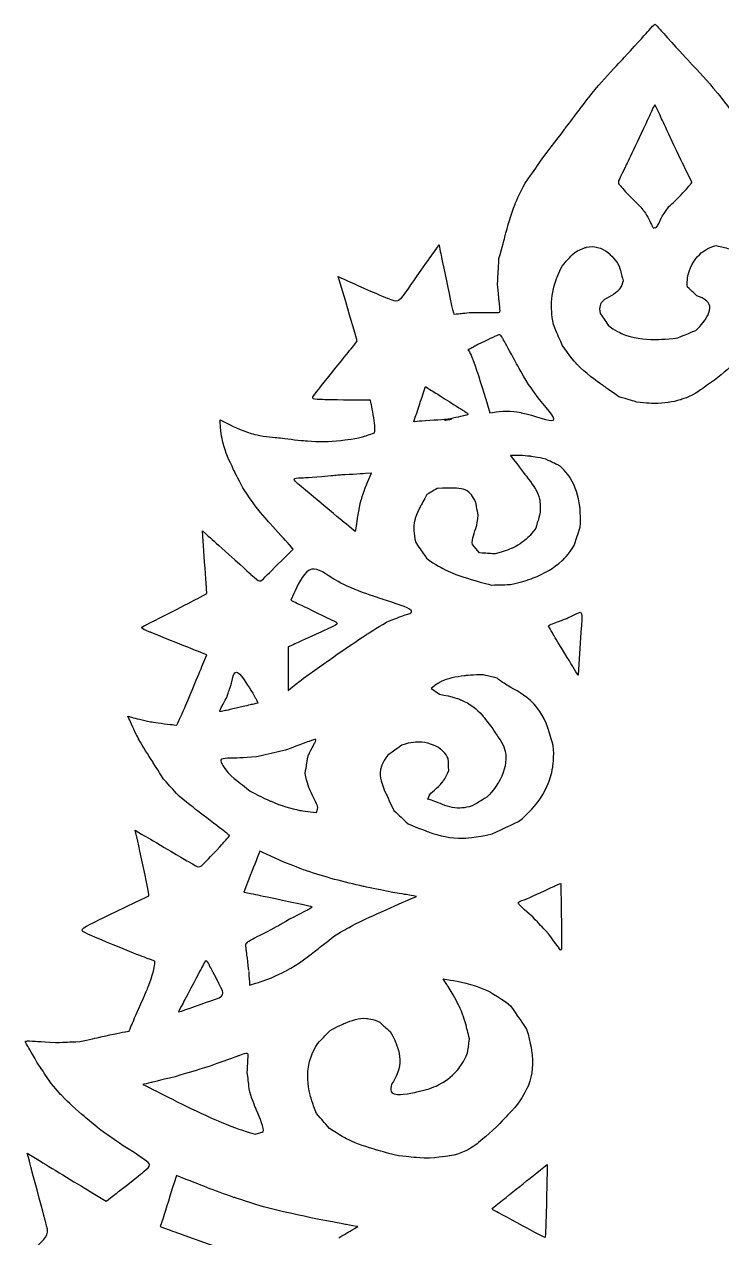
# Model space of a CAD drawing. Extents: x 0 to 339, y 0 to 248.
# Drawn here: x 32.3 to 104.5, y 122.8 to 248.5 of the extents above; entities that cross this region are included whole.
import ezdxf

# ---------------------------------------------------------------- set-up
doc = ezdxf.new("R2010")
doc.units = 0
doc.layers.add('layer_1', color=7, linetype='CONTINUOUS')

msp = doc.modelspace()

# ---------------------------------------------------------------- linework, layer by layer
at = {"layer": 'layer_1', "color": 1}
for p, q in [((97.579421, 227.401735), (97.57948, 227.401703)), ((65.122378, 221.203475), (64.794359, 222.313086)), ((66.761058, 215.655684), (66.433427, 216.765295)), ((97.578706, 215.809128), (97.579348, 215.809196)), ((73.624017, 210.316547), (73.826102, 210.922659)), ((80.164885, 209.280888), (80.493099, 208.195049)), ((52.538792, 207.485541), (53.093631, 207.207962)), ((75.795827, 207.437487), (75.947468, 207.462543)), ((76.529166, 207.559625), (76.529166, 207.559625)), ((87.084407, 207.462543), (87.084407, 207.462543)), ((72.613869, 207.285974), (72.613869, 207.285974)), ((82.942871, 203.801058), (82.614402, 203.801058)), ((67.613639, 201.944579), (68.21975, 201.982781)), ((66.628805, 196.477441), (66.552987, 195.921895)), ((50.798846, 194.901955), (50.723028, 195.986506)), ((79.432252, 193.699391), (78.700075, 194.583151)), ((61.780152, 191.906494), (61.780152, 191.906494)), ((51.176985, 189.480426), (51.101486, 190.564654)), ((60.189271, 189.482038), (59.886244, 188.800294)), ((89.925327, 185.479323), (89.622306, 181.034766)), ((59.583154, 183.9517), (59.583154, 183.168501)), ((50.672585, 181.915175), (51.176985, 183.125664)), ((54.871966, 180.782247), (54.871966, 180.782247)), ((43.006456, 176.770901), (43.384915, 176.670019)), ((74.066252, 168.193184), (74.192705, 168.521394)), ((62.522058, 166.804319), (62.648511, 167.157848)), ((44.01525, 163.834237), (43.763052, 164.969227)), ((56.663193, 162.813973), (56.385545, 162.106788)), ((55.274391, 159.278618), (54.996361, 158.571496)), ((72.295255, 157.86431), (72.875925, 158.116897)), ((84.308033, 157.871202), (84.308033, 157.871202)), ((75.657775, 149.575188), (76.415468, 149.448799)), ((48.23357, 146.165962), (48.562044, 146.241462)), ((44.55598, 138.629185), (44.55598, 138.629185)), ((70.304079, 138.665708), (70.228516, 138.211046)), ((56.172513, 133.477633), (57.005769, 133.730152)), ((32.566655, 131.531356), (33.928463, 130.699001)), ((48.024598, 129.214798), (47.747019, 128.33072)), ((49.034874, 128.810766), (48.024598, 129.214798)), ((48.024598, 129.214798), (48.024598, 129.214798)), ((39.37531, 127.370433), (40.737118, 126.538401)), ((80.785751, 125.666045), (80.739759, 125.803901)), ((46.635797, 124.795364), (46.35783, 123.911605)), ((66.813045, 123.911605), (66.813045, 123.911605))]:
    msp.add_line(p, q, dxfattribs=at)
for points in [[(95.055042, 245.714998), (96.259736, 247.030808), (96.94631, 247.807634), (96.94631, 247.807634)], [(96.94631, 247.807634), (97.331595, 248.243683), (97.421138, 248.342886), (97.579348, 248.452655)], [(97.579348, 248.452655), (97.579348, 248.452655), (97.737562, 248.342886), (97.827105, 248.243683)], [(97.827105, 248.243683), (98.212391, 247.807634), (98.212391, 247.807634), (98.898964, 247.030808)], [(98.898964, 247.030808), (100.103654, 245.714998), (101.137442, 244.605323), (101.137442, 244.605323)], [(92.987142, 243.495712), (94.021254, 244.605323), (94.021254, 244.605323), (95.055042, 245.714998)], [(101.137442, 244.605323), (102.171554, 243.495712), (103.029033, 242.587862), (103.936883, 241.478251)], [(91.221818, 241.478251), (91.221818, 241.478251), (92.129668, 242.587862), (92.987142, 243.495712)], [(88.27177, 237.619967), (89.355998, 239.057596), (90.313968, 240.36864), (91.221818, 241.478251)], [(103.936883, 241.478251), (103.936883, 241.478251), (104.844732, 240.36864), (105.802703, 239.057596)], [(97.579284, 240.10968), (97.579284, 240.10968), (97.453023, 239.938842), (97.30293, 239.597937)], [(98.086325, 239.092899), (97.855771, 239.598), (97.70561, 239.938842), (97.579284, 240.10968)], [(97.30293, 239.597937), (97.072376, 239.092899), (97.072376, 239.092899), (96.416079, 237.653531)], [(100.055855, 234.875477), (98.742621, 237.653531), (98.086325, 239.092899), (98.086325, 239.092899)], [(85.976667, 234.619093), (87.187156, 236.182661), (88.27177, 237.619967), (88.27177, 237.619967)], [(96.416079, 237.653531), (95.102777, 234.875477), (94.421102, 233.48668), (94.421102, 233.48668)], [(84.160962, 231.996353), (85.068812, 233.307721), (85.068812, 233.307721), (85.976667, 234.619093)], [(101.41966, 232.097751), (100.737598, 233.486611), (100.737598, 233.486611), (100.055855, 234.875477)], [(94.421102, 233.48668), (93.7391, 232.097687), (93.688533, 232.097687), (93.941052, 231.794724)], [(83.101727, 229.827898), (83.101727, 229.827898), (83.555688, 230.937505), (84.160962, 231.996353)], [(93.941052, 231.794724), (93.941052, 231.794724), (94.193639, 231.49157), (94.749248, 230.885454)], [(99.929402, 230.405472), (100.409448, 230.885522), (100.965061, 231.491634), (101.21758, 231.794724)], [(101.21758, 231.794724), (101.21758, 231.794724), (101.470168, 232.097751), (101.41966, 232.097751)], [(94.749248, 230.885454), (95.22923, 230.40554), (95.22923, 230.40554), (95.708894, 229.925877)], [(99.045643, 229.57222), (99.449743, 229.925813), (99.929402, 230.405472), (99.929402, 230.405472)], [(82.042947, 226.423571), (82.345518, 227.558561), (82.647834, 228.718287), (83.101727, 229.827898)], [(95.708894, 229.925877), (96.113053, 229.572284), (96.466519, 229.067114), (96.466519, 229.067114)], [(96.466519, 229.067114), (96.820244, 228.562008), (97.123202, 227.905776), (97.300226, 227.577175)], [(98.338521, 228.562072), (98.692114, 229.067178), (98.692114, 229.067178), (99.045643, 229.57222)], [(97.300226, 227.577175), (97.300226, 227.577175), (97.390215, 227.409947), (97.447938, 227.327747)], [(97.57948, 227.401703), (97.710763, 227.327811), (97.768481, 227.409947), (97.858539, 227.577243)], [(97.858539, 227.577243), (97.858539, 227.577243), (98.035499, 227.905776), (98.338521, 228.562072)], [(81.437668, 224.179225), (81.740307, 225.2889), (82.042947, 226.423571), (82.042947, 226.423571)], [(97.447938, 227.327747), (97.579412, 227.401767), (97.579444, 227.40178), (97.579421, 227.401735)], [(73.872416, 223.674893), (74.553513, 224.633182), (74.553513, 224.633182), (75.234223, 225.591475)], [(75.234223, 225.591475), (75.234223, 225.541036), (75.486423, 224.305163), (75.486423, 224.305163)], [(89.041955, 224.62262), (89.749082, 225.178229), (90.506707, 225.354803), (90.506707, 225.354803)], [(90.506707, 225.354803), (91.2644, 225.531759), (92.072205, 225.329806), (92.728824, 224.799189)], [(102.429872, 224.799189), (102.429872, 224.799189), (103.086492, 225.329742), (103.894301, 225.531759)], [(103.894301, 225.531759), (104.651926, 225.354803), (104.651926, 225.354803), (105.409619, 225.178229)], [(75.486423, 224.305163), (75.738623, 223.069618), (76.242956, 220.648959), (76.495156, 219.488913)], [(81.28635, 221.506051), (81.362168, 222.842478), (81.362168, 222.842478), (81.437668, 224.179225)], [(87.98124, 223.410392), (88.511729, 224.016504), (88.511729, 224.016504), (89.041955, 224.62262)], [(92.728824, 224.799189), (92.728824, 224.799189), (93.385443, 224.268964), (93.890549, 223.410392)], [(101.066067, 222.652699), (101.268152, 223.410328), (101.773189, 224.269027), (102.429872, 224.799189)], [(71.779456, 220.699402), (71.779456, 220.699402), (72.51061, 221.708194), (73.872416, 223.674893)], [(87.350068, 221.970573), (87.350068, 221.970573), (87.627647, 222.753773), (87.98124, 223.410392)], [(93.890549, 223.410392), (94.092629, 222.652699), (94.092629, 222.652699), (94.294713, 221.895074)], [(100.965061, 221.238778), (100.864051, 221.895074), (101.066067, 222.652699), (101.066067, 222.652699)], [(64.794359, 222.313086), (65.803156, 221.859129), (65.803156, 221.859129), (66.811884, 221.405236)], [(66.811884, 221.405236), (68.829022, 220.497705), (69.888193, 220.068808), (69.888193, 220.068808)], [(81.51349, 219.211329), (81.51349, 219.211329), (81.437668, 219.94287), (81.28635, 221.506051)], [(86.869958, 219.319428), (86.869958, 220.279069), (87.072038, 221.18782), (87.350068, 221.970573)], [(94.294713, 221.895074), (94.193639, 221.238842), (93.713976, 220.784175), (93.713976, 220.784175)], [(101.924766, 220.329571), (101.44472, 220.784175), (101.44472, 220.784175), (100.965061, 221.238778)], [(66.433427, 216.765295), (66.105404, 217.874902), (65.450077, 220.093864), (65.122378, 221.203475)], [(69.888193, 220.068808), (70.947361, 219.640231), (71.04792, 219.69067), (71.779456, 220.699402)], [(93.713976, 220.784175), (93.233866, 220.329571), (92.375554, 220.076989), (92.047468, 219.622386)], [(103.111229, 219.622449), (103.111229, 219.622449), (102.783083, 220.077053), (101.924766, 220.329571)], [(76.495156, 219.488913), (76.495156, 219.488913), (76.747352, 218.328863), (76.747352, 218.429741)], [(80.78195, 218.606119), (81.588985, 218.581059), (81.588985, 218.48018), (81.51349, 219.211329)], [(87.072038, 217.349506), (86.869958, 218.359655), (86.869958, 219.319428), (86.869958, 219.319428)], [(92.047468, 219.622386), (92.047468, 219.622386), (91.718935, 219.167851), (91.920696, 218.511231)], [(102.833909, 217.905115), (103.238005, 218.511231), (103.439697, 219.167851), (103.111229, 219.622449)], [(76.747352, 218.429741), (77.554323, 218.505241), (77.554323, 218.505241), (78.361358, 218.581059)], [(78.361358, 218.581059), (79.974978, 218.631498), (80.78195, 218.606119), (80.78195, 218.606119)], [(91.920696, 218.511231), (92.324792, 217.905115), (92.324792, 217.905115), (92.728824, 217.298935)], [(101.82376, 216.74339), (102.429872, 217.299003), (102.833909, 217.905115), (102.833909, 217.905115)], [(81.80627, 215.92283), (81.553751, 216.377428), (81.553751, 216.377428), (80.972954, 216.099462)], [(87.98124, 215.228008), (87.526641, 216.288791), (87.526641, 216.288791), (87.072038, 217.349506)], [(92.728824, 217.298935), (93.33494, 216.74339), (94.269589, 216.364418), (94.269589, 216.364418)], [(94.269589, 216.364418), (95.203788, 215.985701), (96.466259, 215.784072), (97.577418, 215.809128)], [(99.954849, 215.985701), (100.889111, 216.364354), (100.889111, 216.364354), (101.82376, 216.74339)], [(65.147115, 213.638224), (65.954086, 214.646956), (65.954086, 214.646956), (66.761058, 215.655684)], [(79.230364, 215.26621), (78.72513, 214.988308), (78.72513, 214.988308), (78.220024, 214.710602)], [(80.972954, 216.099462), (80.972954, 216.099462), (80.392025, 215.821819), (79.230364, 215.26621)], [(82.563963, 214.559088), (82.058857, 215.468163), (81.80627, 215.92283), (81.80627, 215.92283)], [(89.547061, 213.20797), (89.547061, 213.20797), (88.688362, 214.117113), (87.98124, 215.228008)], [(97.577418, 215.809128), (97.577418, 215.809128), (97.57806, 215.809128), (97.578706, 215.809128)], [(97.579348, 215.809196), (97.579931, 215.809128), (97.580573, 215.809128), (97.581219, 215.809128)], [(97.581219, 215.809128), (97.581219, 215.809128), (98.692437, 215.784008), (99.954849, 215.985701)], [(78.220024, 214.710602), (78.371601, 214.710602), (78.775638, 213.624439), (78.775638, 213.624439)], [(83.725624, 212.437654), (83.144955, 213.498373), (83.144955, 213.498373), (82.563963, 214.559088)], [(62.726459, 210.61229), (62.726459, 210.61229), (63.533431, 211.621022), (65.147115, 213.638224)], [(78.775638, 213.624439), (79.179797, 212.538664), (79.836416, 210.36705), (80.164885, 209.280888)], [(85.291059, 210.038581), (85.291059, 210.038581), (84.381984, 211.225812), (83.725624, 212.437654)], [(92.274225, 210.98553), (91.41559, 211.591583), (90.405696, 212.298769), (89.547061, 213.20797)], [(105.611635, 213.20797), (105.611635, 213.20797), (104.753, 212.298832), (103.743111, 211.591646)], [(103.743111, 211.591646), (102.884475, 210.98553), (102.884475, 210.98553), (102.025776, 210.379418)], [(62.953599, 209.578178), (61.919424, 209.603561), (61.919424, 209.603561), (62.726459, 210.61229)], [(72.613869, 207.285974), (73.017842, 208.498202), (73.421937, 209.710431), (73.624017, 210.316547)], [(73.826102, 210.922659), (74.583599, 210.442677), (74.583599, 210.442677), (75.341288, 209.963018)], [(75.341288, 209.963018), (76.856283, 209.003308), (77.613912, 208.523263), (77.613912, 208.523263)], [(87.084407, 207.462543), (87.362049, 207.690006), (86.200324, 208.851732), (85.291059, 210.038581)], [(93.840046, 209.874699), (93.132924, 210.379355), (92.274225, 210.98553), (92.274225, 210.98553)], [(102.025776, 210.379418), (101.318654, 209.874699), (100.207432, 209.546162), (100.207432, 209.546162)], [(66.054965, 209.502683), (63.987388, 209.553122), (62.953599, 209.578178), (62.953599, 209.578178)], [(68.122864, 209.502683), (67.089076, 209.502683), (67.089076, 209.502683), (66.054965, 209.502683)], [(68.223747, 209.048722), (68.223747, 209.048722), (68.122864, 209.553122), (68.122864, 209.502683)], [(68.576826, 206.880267), (68.526382, 207.485541), (68.324626, 208.54439), (68.223747, 209.048722)], [(95.702452, 209.324243), (94.951328, 209.546162), (94.951328, 209.546162), (93.840046, 209.874699)], [(97.579284, 209.162037), (97.579284, 209.162037), (96.63839, 209.18336), (95.702452, 209.324243)], [(100.207432, 209.546162), (99.456312, 209.324243), (98.520311, 209.18336), (97.579284, 209.162037)], [(52.589231, 206.678506), (52.564175, 207.082023), (52.564175, 207.082023), (52.538792, 207.485541)], [(76.22537, 207.538429), (76.22537, 207.538429), (75.021386, 207.454299), (73.817853, 207.370041)], [(76.65459, 207.639503), (76.22537, 207.538429), (76.22537, 207.538429), (75.795827, 207.437487)], [(75.947468, 207.462543), (76.069478, 207.483096), (76.289721, 207.519747), (76.529166, 207.559625)], [(76.529166, 207.559625), (76.427901, 207.552601), (76.326635, 207.545517), (76.22537, 207.538429)], [(77.942445, 207.942593), (77.942445, 207.942593), (77.512902, 207.841583), (76.65459, 207.639503)], [(77.613912, 208.523263), (78.371601, 208.043663), (78.371601, 208.043663), (77.942445, 207.942593)], [(80.493099, 208.195049), (80.972954, 208.270739), (80.972954, 208.270739), (81.45274, 208.346689)], [(81.45274, 208.346689), (82.412322, 208.498202), (83.751131, 208.220236), (83.751131, 208.220236)], [(83.751131, 208.220236), (85.089429, 207.942593), (86.806441, 207.235403), (87.084407, 207.462543)], [(52.86681, 205.014123), (52.86681, 205.014123), (52.63967, 205.871534), (52.589231, 206.678506)], [(53.093631, 207.207962), (53.648403, 206.930706), (54.75769, 206.375935), (55.766418, 206.073295)], [(68.526382, 206.123734), (68.627265, 206.275052), (68.576826, 206.880267), (68.576826, 206.880267)], [(73.817853, 207.370041), (73.215797, 207.32791), (73.215797, 207.32791), (72.613869, 207.285974)], [(53.950719, 202.315889), (53.496762, 203.249118), (53.093631, 204.156649), (52.86681, 205.014123)], [(55.766418, 206.073295), (55.766418, 206.073295), (56.775215, 205.770656), (57.683065, 205.720217)], [(57.683065, 205.720217), (58.616298, 205.619338), (58.616298, 205.619338), (59.549208, 205.518456)], [(59.549208, 205.518456), (60.507174, 205.367138), (61.591788, 205.291316), (61.591788, 205.291316)], [(61.591788, 205.291316), (62.67602, 205.215821), (63.886186, 205.215821), (65.046236, 205.341759)], [(65.046236, 205.341759), (65.046236, 205.341759), (66.206287, 205.468017), (67.315893, 205.720217)], [(67.315893, 205.720217), (67.921172, 205.921973), (67.921172, 205.921973), (68.526382, 206.123734)], [(82.614402, 203.801058), (82.942871, 203.371578), (82.942871, 203.371578), (83.271085, 202.942422)], [(84.685006, 203.700116), (83.927381, 203.801058), (83.271085, 203.801058), (82.942871, 203.801058)], [(86.301398, 203.396962), (85.442635, 203.599042), (84.685006, 203.700116), (84.685006, 203.700116)], [(83.271085, 202.942422), (83.927381, 202.083787), (84.48299, 201.351154), (84.48299, 201.351154)], [(87.766082, 202.689904), (87.033835, 203.043433), (87.033835, 203.043433), (86.301398, 203.396962)], [(88.852244, 201.401725), (88.852244, 201.401725), (88.372198, 202.184734), (87.766082, 202.689904)], [(54.909008, 200.424622), (54.404612, 201.382979), (53.950719, 202.315889), (53.950719, 202.315889)], [(60.946959, 200.568405), (59.886244, 201.477675), (60.037821, 201.427168), (60.997467, 201.477675)], [(60.997467, 201.477675), (60.997467, 201.477675), (61.957235, 201.528114), (63.724626, 201.679628)], [(63.724626, 201.679628), (64.583389, 201.755254), (64.583389, 201.755254), (65.442088, 201.831205)], [(64.583389, 201.755254), (65.795617, 201.831205), (67.007522, 201.906768), (67.613639, 201.944579)], [(68.21975, 201.982781), (68.21975, 201.982781), (68.21975, 201.982781), (67.815718, 201.073511)], [(84.48299, 201.351154), (85.038603, 200.618976), (85.493138, 200.01286), (85.644715, 199.255171)], [(89.81163, 198.497865), (89.685177, 199.55858), (89.331971, 200.618976), (88.852244, 201.401725)], [(56.169936, 198.558483), (55.539665, 199.491393), (55.539665, 199.491393), (54.909008, 200.424622)], [(64.280363, 197.790743), (62.007292, 199.659331), (60.946959, 200.568405), (60.946959, 200.568405)], [(67.815718, 201.073511), (67.411559, 200.164373), (67.133911, 199.154097), (67.133911, 199.154097)], [(75.03833, 200.366325), (74.5081, 200.063299), (74.5081, 200.063299), (73.977546, 199.760277)], [(76.503077, 200.416892), (76.503077, 200.416892), (75.795827, 200.416892), (75.03833, 200.366325)], [(78.321098, 199.987417), (77.866495, 200.366325), (77.210199, 200.416892), (76.503077, 200.416892)], [(79.028284, 198.901961), (78.775638, 199.608764), (78.321098, 199.987417), (78.321098, 199.987417)], [(67.133911, 199.154097), (66.855945, 198.143949), (66.704432, 197.03305), (66.628805, 196.477441)], [(73.346311, 198.598939), (73.017842, 197.992759), (72.664244, 197.336203), (72.613869, 196.528012)], [(73.977546, 199.760277), (73.674525, 199.205051), (73.346311, 198.598939), (73.346311, 198.598939)], [(79.280739, 197.63923), (79.154673, 198.270338), (79.154673, 198.270338), (79.028284, 198.901961)], [(85.644715, 199.255171), (85.644715, 199.255171), (85.796292, 198.497478), (85.644715, 197.588663)], [(57.708448, 196.768098), (57.708448, 196.768098), (56.926469, 197.650952), (56.169936, 198.558483)], [(66.552987, 195.921895), (65.416577, 196.856094), (65.416577, 196.856094), (64.280363, 197.790743)], [(79.104107, 196.451993), (79.104107, 196.451993), (79.280739, 197.083621), (79.280739, 197.63923)], [(85.644715, 197.588663), (85.442635, 196.932044), (85.442635, 196.932044), (85.240683, 196.275361)], [(89.837077, 196.376435), (89.937828, 197.43715), (89.81163, 198.497865), (89.81163, 198.497865)], [(59.700202, 194.57426), (59.296685, 195.028217), (58.490036, 195.885627), (57.708448, 196.768098)], [(72.613869, 196.528012), (72.613869, 196.528012), (72.563302, 195.719816), (72.815757, 194.760106)], [(78.700075, 194.583151), (78.573685, 195.113699), (78.927215, 195.820821), (79.104107, 196.451993)], [(85.240683, 196.275361), (84.988096, 195.871393), (84.584064, 195.44185), (84.584064, 195.44185)], [(89.230897, 194.45708), (89.534051, 195.416789), (89.534051, 195.416789), (89.837077, 196.376435)], [(50.723028, 195.986506), (51.73182, 195.078656), (51.73182, 195.078656), (52.740553, 194.170742)], [(51.101486, 190.564654), (51.025663, 191.649204), (50.874346, 193.817728), (50.798846, 194.901955)], [(84.584064, 195.44185), (84.1799, 195.012625), (83.62455, 194.55809), (82.841865, 194.204497)], [(52.740553, 194.170742), (54.75769, 192.355361), (55.741363, 191.472503), (55.741363, 191.472503)], [(58.943674, 192.909814), (59.523825, 193.489709), (59.523825, 193.489709), (60.10372, 194.069859)], [(60.10372, 194.069859), (60.10372, 194.120303), (59.700202, 194.57426), (59.700202, 194.57426)], [(72.815757, 194.760106), (73.371371, 193.951974), (73.371371, 193.951974), (73.92698, 193.143782)], [(81.048645, 193.598445), (80.240512, 193.648952), (80.240512, 193.648952), (79.432252, 193.699391)], [(82.841865, 194.204497), (82.841865, 194.204497), (82.058857, 193.850904), (81.048645, 193.598445)], [(87.943169, 192.866071), (87.943169, 192.866071), (88.725855, 193.598768), (89.230897, 194.45708)], [(57.229108, 191.220371), (57.229108, 191.220371), (57.783948, 191.800526), (58.943674, 192.909814)], [(73.92698, 193.143782), (74.785679, 192.48755), (75.795827, 191.982312), (75.795827, 191.982312)], [(84.96304, 191.098234), (86.099318, 191.527777), (87.15997, 192.133957), (87.943169, 192.866071)], [(55.741363, 191.472503), (56.724776, 190.590037), (56.674337, 190.640476), (57.229108, 191.220371)], [(61.780152, 191.906494), (61.098149, 191.527777), (60.492425, 190.164036), (60.189271, 189.482038)], [(64.02778, 191.174248), (63.21952, 191.679354), (62.462023, 192.285466), (61.780152, 191.906494)], [(65.69422, 190.265041), (64.835908, 190.669142), (64.02778, 191.174248), (64.02778, 191.174248)], [(75.795827, 191.982312), (76.806167, 191.477274), (77.967569, 191.12374), (78.927215, 190.845779)], [(82.614402, 190.416555), (83.826371, 190.669142), (84.96304, 191.098234), (84.96304, 191.098234)], [(67.411559, 189.557856), (66.552987, 189.911512), (66.552987, 189.911512), (65.69422, 190.265041)], [(78.927215, 190.845779), (78.927215, 190.845779), (79.886792, 190.568195), (80.64448, 190.366115)], [(80.64448, 190.366115), (81.629637, 190.391112), (81.629637, 190.391112), (82.614402, 190.416555)], [(48.856885, 188.269937), (50.016935, 188.875147), (50.016935, 188.875147), (51.176985, 189.480426)], [(59.886244, 188.800294), (60.719819, 188.396194), (60.719819, 188.396194), (61.553076, 187.992098)], [(69.431979, 188.875857), (69.431979, 188.875857), (68.270258, 189.254898), (67.411559, 189.557856)], [(72.336162, 187.739516), (72.058196, 188.042669), (70.593704, 188.497204), (69.431979, 188.875857)], [(45.352, 186.479229), (45.352, 186.479229), (46.537108, 187.059448), (48.856885, 188.269937)], [(61.553076, 187.992098), (63.21952, 187.184353), (64.053223, 186.780193), (64.053223, 186.780193)], [(69.785508, 186.52767), (70.745281, 186.906259), (70.745281, 186.906259), (71.704863, 187.285299)], [(71.704863, 187.285299), (72.613869, 187.436489), (72.336162, 187.739516), (72.336162, 187.739516)], [(88.353324, 186.87463), (88.353324, 186.87463), (88.940562, 187.121094), (89.508604, 187.411493)], [(89.508604, 187.411493), (90.076904, 187.701764), (90.076904, 187.701764), (89.925327, 185.479323)], [(45.276179, 185.49588), (44.116065, 185.949837), (44.166505, 185.899398), (45.352, 186.479229)], [(64.053223, 186.780193), (64.886479, 186.376161), (64.886479, 186.376161), (64.00272, 185.971997)], [(67.714644, 185.239428), (67.714644, 185.239428), (68.775364, 185.921558), (69.785508, 186.52767)], [(86.553853, 186.12351), (86.553853, 186.174077), (86.857007, 186.300147), (86.857007, 186.300147)], [(87.576885, 184.393484), (87.065469, 185.25837), (87.065469, 185.25837), (86.553853, 186.12351)], [(86.857007, 186.300147), (87.15997, 186.426664), (87.766082, 186.628616), (88.353324, 186.87463)], [(48.806446, 184.083953), (46.43623, 185.041923), (45.276179, 185.49588), (45.276179, 185.49588)], [(64.00272, 185.971997), (64.00272, 185.971997), (63.118574, 185.567965), (61.351124, 184.759769)], [(64.179289, 182.840419), (65.543162, 183.800123), (66.653929, 184.557753), (67.714644, 185.239428)], [(51.176985, 183.125664), (49.991875, 183.604681), (49.991875, 183.604681), (48.806446, 184.083953)], [(61.351124, 184.759769), (60.467364, 184.355669), (60.467364, 184.355669), (59.583154, 183.9517)], [(89.111013, 181.874527), (89.111013, 181.874527), (88.599338, 182.714221), (87.576885, 184.393484)], [(59.583154, 183.168501), (59.583154, 182.385752), (59.583154, 180.820317), (59.583154, 180.087876)], [(61.199547, 180.719307), (62.815552, 181.880709), (64.179289, 182.840419), (64.179289, 182.840419)], [(48.630068, 177.073541), (49.15946, 178.28403), (50.168252, 180.704685), (50.672585, 181.915175)], [(53.735369, 180.188758), (53.836311, 180.895944), (54.013399, 181.186279), (54.013399, 181.186279)], [(54.013399, 181.186279), (54.190032, 181.476677), (54.442491, 181.350611), (54.871966, 180.782247)], [(79.824048, 181.072513), (78.813836, 181.072513), (77.879574, 180.971635), (77.879574, 180.971635)], [(81.238292, 180.718984), (80.53117, 180.895621), (80.53117, 180.895621), (79.824048, 181.072513)], [(89.622306, 181.034766), (89.622306, 181.034766), (89.622306, 181.034766), (89.111013, 181.874527)], [(53.230263, 178.724007), (53.482846, 179.456253), (53.482846, 179.456253), (53.735369, 180.188758)], [(54.871966, 180.782247), (55.30119, 180.213946), (55.907302, 179.204121), (56.197637, 178.686196)], [(59.583154, 179.456576), (60.39135, 180.087876), (60.39135, 180.087876), (61.199547, 180.719307)], [(59.583154, 180.087876), (59.583154, 180.087876), (59.583154, 179.355502), (59.583154, 179.456576)], [(75.455372, 180.365455), (75.455372, 180.365455), (74.823813, 180.062369), (74.419781, 179.658333)], [(77.879574, 180.971635), (76.944925, 180.870561), (76.086612, 180.668481), (75.455372, 180.365455)], [(82.375021, 179.935976), (82.375021, 179.935976), (81.642392, 180.365455), (81.238292, 180.718984)], [(84.975664, 178.143274), (84.1676, 179.001973), (83.107203, 179.506756), (82.375021, 179.935976)], [(52.624083, 177.587665), (52.624083, 177.587665), (52.826163, 177.966637), (53.230263, 178.724007)], [(56.197637, 178.686196), (56.197637, 178.686196), (56.487908, 178.168398), (56.462916, 178.143274)], [(74.419781, 179.658333), (74.849324, 179.355179), (74.849324, 179.355179), (75.27848, 179.052157)], [(75.27848, 179.052157), (76.540829, 178.850396), (77.500533, 178.471424), (77.500533, 178.471424)], [(53.091373, 177.360525), (52.422194, 177.209139), (52.422194, 177.209139), (52.624083, 177.587665)], [(55.099106, 177.814805), (53.760489, 177.512102), (53.091373, 177.360525), (53.091373, 177.360525)], [(56.462916, 178.143274), (55.781236, 177.979069), (55.781236, 177.979069), (55.099106, 177.814805)], [(77.500533, 178.471424), (78.460243, 178.092899), (79.116862, 177.537094), (79.697918, 176.880475)], [(86.339469, 176.07241), (85.783796, 177.284639), (84.975664, 178.143274), (84.975664, 178.143274)], [(43.359534, 175.96393), (43.183156, 176.367384), (43.183156, 176.367384), (43.006456, 176.770901)], [(43.384915, 176.670019), (43.763052, 176.56914), (44.519583, 176.367384), (45.352, 176.216062)], [(45.352, 176.216062), (45.352, 176.216062), (46.184029, 176.064808), (47.091561, 175.96393)], [(48.04985, 175.863052), (48.100289, 175.863052), (48.630068, 177.073541), (48.630068, 177.073541)], [(79.697918, 176.880475), (79.697918, 176.880475), (80.278583, 176.223987), (80.783757, 175.466358)], [(87.046591, 173.74896), (86.693125, 174.910749), (86.693125, 174.910749), (86.339469, 176.07241)], [(44.141511, 174.374983), (44.141511, 174.374983), (43.712612, 175.156895), (43.359534, 175.96393)], [(47.091561, 175.96393), (47.570896, 175.913491), (47.570896, 175.913491), (48.04985, 175.863052)], [(80.783757, 175.466358), (81.238292, 174.784169), (81.238292, 174.784169), (81.692832, 174.102489)], [(45.604199, 172.004763), (45.07442, 172.837118), (44.570023, 173.593327), (44.141511, 174.374983)], [(61.764497, 174.178116), (61.764497, 174.178116), (60.956237, 173.875094), (59.340295, 173.269301)], [(61.663423, 172.663121), (62.117962, 173.57194), (62.345489, 174.026475), (62.345489, 174.026475)], [(62.345489, 174.026475), (62.572629, 174.481206), (62.572629, 174.481206), (61.764497, 174.178116)], [(71.389468, 173.799404), (70.657285, 173.268978), (70.657285, 173.268978), (69.924784, 172.738748)], [(73.106543, 174.102489), (73.106543, 174.102489), (72.247907, 174.102489), (71.389468, 173.799404)], [(75.37949, 173.369856), (74.823813, 173.799404), (73.965178, 174.102489), (73.106543, 174.102489)], [(81.692832, 174.102489), (82.096927, 173.496696), (82.147494, 172.663121), (82.147494, 172.663121)], [(86.996152, 171.425832), (86.996152, 171.425832), (87.198168, 172.638065), (87.046591, 173.74896)], [(53.935774, 172.435726), (52.976001, 172.410538), (52.471154, 172.461041), (52.648242, 172.006506)], [(56.309663, 172.562115), (54.895351, 172.461041), (53.935774, 172.435726), (53.935774, 172.435726)], [(59.340295, 173.269301), (57.824913, 172.915772), (57.824913, 172.915772), (56.309663, 172.562115)], [(61.360269, 170.844781), (61.511846, 171.753919), (61.511846, 171.753919), (61.663423, 172.663121)], [(69.924784, 172.738748), (69.318604, 171.981446), (69.167091, 171.223753), (69.167091, 171.223753)], [(76.187618, 172.385542), (75.935099, 172.940832), (75.37949, 173.369856), (75.37949, 173.369856)], [(76.238126, 171.17325), (76.213065, 171.779366), (76.213065, 171.779366), (76.187618, 172.385542)], [(82.147494, 172.663121), (82.198001, 171.829933), (81.894975, 170.769218), (81.389869, 169.910519)], [(46.68843, 170.264817), (46.13359, 171.172735), (45.604199, 172.004763), (45.604199, 172.004763)], [(52.648242, 172.006506), (52.648242, 172.006506), (52.824874, 171.551967), (53.683123, 170.592194)], [(69.167091, 171.223753), (69.015578, 170.466064), (69.318604, 169.708434), (69.697644, 168.849867)], [(75.556446, 169.935511), (75.556446, 169.935511), (76.036041, 170.516631), (76.238126, 171.17325)], [(85.405143, 167.814468), (86.238463, 168.900625), (86.794136, 170.213604), (86.996152, 171.425832)], [(48.302368, 168.499557), (47.495397, 169.382028), (47.495397, 169.382028), (46.68843, 170.264817)], [(53.683123, 170.592194), (54.668211, 169.809121), (54.668211, 169.809121), (55.653044, 169.026436)], [(61.865439, 169.101999), (61.865439, 169.101999), (61.511846, 169.935511), (61.360269, 170.844781)], [(74.192705, 168.521394), (74.318771, 168.849867), (75.076464, 169.354905), (75.556446, 169.935511)], [(81.389869, 169.910519), (81.389869, 169.910519), (80.884699, 169.051751), (80.177577, 168.395587)], [(50.395392, 166.835434), (50.395392, 166.835434), (49.361217, 167.642405), (48.302368, 168.499557)], [(55.653044, 169.026436), (56.764198, 168.420643), (57.824913, 167.966108), (57.824913, 167.966108)], [(62.648511, 167.157848), (62.774645, 167.511505), (62.219036, 168.268743), (61.865439, 169.101999)], [(69.697644, 168.849867), (69.697644, 168.849867), (70.076229, 167.9911), (70.530833, 167.031782)], [(57.824913, 167.966108), (58.88576, 167.511505), (59.895586, 167.208415), (60.804724, 167.031459)], [(75.15235, 167.814208), (75.15235, 167.814208), (74.571358, 168.041608), (74.066252, 168.193184)], [(77.122204, 167.258854), (76.389634, 167.284429), (75.733083, 167.587068), (75.15235, 167.814208)], [(78.662323, 167.486317), (77.854513, 167.233862), (77.122204, 167.258854), (77.122204, 167.258854)], [(80.177577, 168.395587), (79.419952, 167.94092), (79.419952, 167.94092), (78.662323, 167.486317)], [(83.460732, 165.870057), (84.571568, 166.728692), (85.405143, 167.814468), (85.405143, 167.814468)], [(52.967306, 164.868412), (52.43759, 165.271866), (51.429181, 166.028462), (50.395392, 166.835434)], [(60.804724, 167.031459), (60.804724, 167.031459), (61.71393, 166.854886), (62.522058, 166.804319)], [(70.530833, 167.031782), (71.288458, 166.324656), (71.288458, 166.324656), (72.046151, 165.61747)], [(43.763052, 164.969227), (44.872661, 164.313573), (44.872661, 164.313573), (45.982273, 163.657859)], [(53.547201, 164.414455), (53.496762, 164.464895), (52.967306, 164.868412), (52.967306, 164.868412)], [(72.046151, 165.61747), (73.106543, 165.162871), (74.192705, 164.783895), (74.192705, 164.783895)], [(74.192705, 164.783895), (75.27848, 164.405178), (76.389634, 164.102215), (77.753508, 164.152723)], [(80.73325, 164.607258), (82.096927, 165.238498), (82.096927, 165.238498), (83.460732, 165.870057)], [(44.998922, 159.295238), (44.771782, 160.430232), (44.267384, 162.699566), (44.01525, 163.834237)], [(45.982273, 163.657859), (48.201167, 162.346874), (49.310778, 161.691161), (49.310778, 161.691161)], [(52.538468, 163.254405), (53.042805, 163.834237), (53.042805, 163.834237), (53.547201, 164.414455)], [(77.753508, 164.152723), (77.753508, 164.152723), (79.117185, 164.203289), (80.73325, 164.607258)], [(50.950168, 161.590278), (50.950168, 161.590278), (51.479624, 162.145118), (52.538468, 163.254405)], [(58.178575, 162.106788), (57.420881, 162.460512), (57.420881, 162.460512), (56.663193, 162.813973)], [(49.310778, 161.691161), (50.420453, 161.035507), (50.420453, 161.035507), (50.950168, 161.590278)], [(56.385545, 162.106788), (56.107579, 161.399665), (55.55197, 159.985744), (55.274391, 159.278618)], [(61.511846, 160.768493), (61.511846, 160.768493), (59.693506, 161.400116), (58.178575, 162.106788)], [(67.396159, 159.152229), (65.451366, 159.581772), (63.33019, 160.137385), (61.511846, 160.768493)], [(45.1753, 158.160571), (45.225739, 158.160571), (44.998922, 159.295238), (44.998922, 159.295238)], [(54.996361, 158.571496), (56.208653, 158.318977), (56.208653, 158.318977), (57.420881, 158.06639)], [(71.108088, 158.419987), (69.340569, 158.723009), (67.396159, 159.152229), (67.396159, 159.152229)], [(72.875925, 158.116897), (71.992165, 158.268474), (71.992165, 158.268474), (71.108088, 158.419987)], [(84.308033, 157.871202), (85.103537, 158.187111), (86.442282, 158.84328), (87.123957, 159.159125)], [(87.123957, 159.159125), (87.123957, 159.159125), (87.805636, 159.474839), (87.831147, 159.449392)], [(87.831147, 159.449392), (87.856462, 158.262611), (87.856462, 158.262611), (87.88165, 157.075698)], [(42.703882, 157.000521), (43.939752, 157.580353), (43.939752, 157.580353), (45.1753, 158.160571)], [(57.420881, 158.06639), (59.845015, 157.561283), (61.057247, 157.308701), (61.057247, 157.308701)], [(61.057247, 157.308701), (62.269539, 157.056246), (62.269539, 157.056246), (61.638299, 156.727772)], [(69.265006, 156.526016), (70.552797, 157.107003), (71.714268, 157.611855), (72.295255, 157.86431)], [(83.613661, 157.189204), (83.260068, 157.580931), (83.512656, 157.555488), (84.308033, 157.871202)], [(84.9269, 155.990054), (83.967323, 156.797795), (83.613661, 157.189204), (83.613661, 157.189204)], [(39.098117, 155.235516), (39.098117, 155.235516), (40.283225, 155.840794), (42.703882, 157.000521)], [(61.638299, 156.727772), (61.638299, 156.727772), (61.006804, 156.399626), (59.744332, 155.743267)], [(66.562583, 155.288727), (67.976896, 155.945346), (69.265006, 156.526016), (69.265006, 156.526016)], [(86.568348, 154.247532), (85.747719, 155.118532), (85.747719, 155.118532), (84.9269, 155.990054)], [(87.88165, 157.075698), (87.906646, 154.727255), (87.919397, 153.552774), (87.919397, 153.552774)], [(39.274431, 154.025027), (37.963062, 154.579866), (37.912622, 154.630305), (39.098117, 155.235516)], [(59.744332, 155.743267), (58.582607, 155.061264), (58.582607, 155.061264), (57.425648, 154.46372)], [(64.390582, 154.025928), (65.476744, 154.657104), (65.476744, 154.657104), (66.562583, 155.288727)], [(43.157775, 152.41102), (40.585799, 153.470255), (39.274431, 154.025027), (39.274431, 154.025027)], [(55.696332, 153.561087), (55.12423, 153.255934), (55.136535, 153.243502), (55.23007, 152.542949)], [(57.425648, 154.46372), (56.268434, 153.866107), (55.696332, 153.561087), (55.696332, 153.561087)], [(62.699018, 152.687183), (62.699018, 152.687183), (63.633281, 153.419816), (64.390582, 154.025928)], [(87.591252, 152.845652), (87.591252, 152.845652), (87.250414, 153.312947), (86.568348, 154.247532)], [(87.919397, 153.552774), (87.932089, 152.378685), (87.932089, 152.378685), (87.591252, 152.845652)], [(45.780512, 151.402292), (44.469143, 151.906687), (44.469143, 151.906687), (43.157775, 152.41102)], [(55.23007, 152.542949), (55.23007, 152.542949), (55.323155, 151.842719), (55.497407, 150.454887)], [(59.440982, 150.440069), (60.653211, 151.096689), (61.764497, 151.955001), (62.699018, 152.687183)], [(45.099801, 148.754496), (45.578753, 149.990364), (45.730073, 150.746637), (45.780512, 151.099652)], [(45.780512, 151.099652), (45.780512, 151.099652), (45.830951, 151.452731), (45.780512, 151.402292)], [(51.441099, 150.989173), (51.11263, 151.620668), (51.11263, 151.620668), (50.632907, 150.711594)], [(52.425868, 149.095589), (51.769249, 150.357874), (51.441099, 150.989173), (51.441099, 150.989173)], [(50.632907, 150.711594), (50.632907, 150.711594), (50.152989, 149.802265), (49.193216, 147.984243)], [(55.512548, 150.333524), (55.520792, 150.074108), (55.538637, 149.842202), (55.55197, 149.657061)], [(55.55197, 149.657061), (55.55197, 149.657061), (55.602541, 148.975646), (55.602541, 148.924687)], [(56.915839, 149.328851), (58.228754, 149.78345), (59.440982, 150.440069), (59.440982, 150.440069)], [(76.263955, 148.615543), (75.960929, 149.095138), (75.960929, 149.095138), (75.657775, 149.575188)], [(43.813491, 145.804449), (44.620463, 147.518947), (45.099801, 148.754496), (45.099801, 148.754496)], [(51.575864, 147.302309), (53.082551, 147.832858), (53.082551, 147.832858), (52.425868, 149.095589)], [(55.602541, 148.924687), (56.259156, 149.126767), (56.259156, 149.126767), (56.915839, 149.328851)], [(77.274104, 146.822195), (77.274104, 146.822195), (76.870003, 147.65577), (76.263955, 148.615543)], [(76.415468, 149.448799), (77.173157, 149.322665), (78.688025, 149.070146), (80.051898, 148.438523)], [(80.051898, 148.438523), (80.051898, 148.438523), (81.415571, 147.807347), (82.627799, 146.797203)], [(49.193216, 147.984243), (48.71362, 147.075169), (48.71362, 147.075169), (48.23357, 146.165962)], [(49.315544, 146.506805), (49.315544, 146.506805), (50.068726, 146.772015), (51.575864, 147.302309)], [(43.107335, 144.139998), (43.460413, 144.97203), (43.460413, 144.97203), (43.813491, 145.804449)], [(48.562044, 146.241462), (48.562044, 146.241462), (48.562044, 146.241462), (49.315544, 146.506805)], [(78.05724, 144.62552), (77.880152, 145.282203), (77.678199, 145.989007), (77.274104, 146.822195)], [(82.627799, 146.797203), (83.461443, 145.584906), (83.461443, 145.584906), (84.294694, 144.372678)], [(63.940167, 144.221488), (64.647226, 144.62552), (65.404919, 144.953671), (65.404919, 144.953671)], [(65.404919, 144.953671), (66.162608, 145.282203), (66.970353, 145.534467), (67.702986, 145.483901)], [(67.702986, 145.483901), (67.702986, 145.483901), (68.435232, 145.433398), (69.091851, 145.080187)], [(69.091851, 145.080187), (69.622336, 144.600141), (69.622336, 144.600141), (70.152503, 144.120419)], [(78.38539, 143.362725), (78.233813, 143.968906), (78.05724, 144.62552), (78.05724, 144.62552)], [(38.013502, 143.080831), (38.921417, 143.282587), (39.955528, 143.50934), (39.955528, 143.50934)], [(39.955528, 143.50934), (40.989317, 143.73648), (42.149045, 143.988681), (42.678823, 144.089559)], [(42.678823, 144.089559), (42.678823, 144.089559), (43.208215, 144.190437), (43.107335, 144.139998)], [(62.626933, 142.857683), (63.283552, 143.53949), (63.283552, 143.53949), (63.940167, 144.221488)], [(70.152503, 144.120419), (70.556662, 143.514302), (70.834564, 142.756677), (70.834564, 142.756677)], [(78.183306, 141.898042), (78.28438, 142.63022), (78.28438, 142.63022), (78.38539, 143.362725)], [(84.294694, 144.372678), (84.748911, 142.958693), (84.875364, 141.670579), (84.875364, 141.670579)], [(32.592035, 142.626874), (32.264016, 143.181709), (32.264016, 143.181709), (33.070988, 143.13127)], [(33.575385, 140.962423), (32.919668, 142.072098), (32.592035, 142.626874), (32.592035, 142.626874)], [(33.070988, 143.13127), (33.070988, 143.13127), (33.878023, 143.080831), (35.491644, 142.979953)], [(35.491644, 142.979953), (36.752573, 143.030392), (36.752573, 143.030392), (38.013502, 143.080831)], [(61.76817, 140.837323), (61.76817, 140.837323), (62.020753, 141.898042), (62.626933, 142.857683)], [(70.834564, 142.756677), (71.112276, 141.999048), (71.26372, 141.089782), (71.061704, 140.256271)], [(34.836314, 139.045845), (34.206043, 140.004134), (34.206043, 140.004134), (33.575385, 140.962423)], [(54.480689, 141.609383), (54.480689, 141.609383), (53.495601, 141.25579), (51.525939, 140.548663)], [(55.440335, 141.432422), (55.465523, 141.962976), (55.465523, 141.962976), (54.480689, 141.609383)], [(55.364449, 139.841477), (55.414951, 140.902261), (55.440335, 141.432422), (55.440335, 141.432422)], [(61.86924, 137.579551), (61.616657, 138.615142), (61.515583, 139.776608), (61.76817, 140.837323)], [(77.299546, 140.332153), (77.299546, 140.332153), (77.829776, 141.039339), (78.183306, 141.898042)], [(84.875364, 141.670579), (85.001498, 140.38266), (84.7998, 139.221322), (84.320078, 138.185599)], [(51.525939, 140.548663), (49.707663, 139.993054), (49.707663, 139.993054), (47.889255, 139.437445)], [(55.616904, 137.871688), (55.490838, 138.856325), (55.490838, 138.856325), (55.364449, 139.841477)], [(71.061704, 140.256271), (71.061704, 140.256271), (70.859688, 139.423015), (70.304079, 138.665708)], [(75.354753, 138.690832), (76.061875, 139.069809), (76.768998, 139.624967), (77.299546, 140.332153)], [(36.14736, 137.482601), (36.14736, 137.482601), (35.441204, 138.239197), (34.836314, 139.045845)], [(45.389556, 138.831329), (44.55598, 138.629185), (44.55598, 138.629185), (44.55598, 138.629185)], [(44.55598, 138.629185), (45.061021, 138.37673), (45.061021, 138.37673), (45.566127, 138.124143)], [(47.889255, 139.437445), (46.222746, 139.033413), (45.389556, 138.831329), (45.389556, 138.831329)], [(73.940441, 138.110099), (74.647631, 138.312115), (75.354753, 138.690832), (75.354753, 138.690832)], [(38.49284, 135.313818), (37.660488, 136.019912), (36.853452, 136.726069), (36.14736, 137.482601)], [(45.566127, 138.124143), (46.575952, 137.619037), (47.737741, 137.038045), (47.737741, 137.038045)], [(47.737741, 137.038045), (48.899403, 136.45738), (50.212382, 135.801016), (51.52568, 135.220092)], [(56.299034, 136.028156), (56.299034, 136.028156), (55.920058, 136.962741), (55.616904, 137.871688)], [(62.525859, 135.635076), (62.1217, 136.544278), (61.86924, 137.579551), (61.86924, 137.579551)], [(70.228516, 138.211046), (70.152503, 137.756506), (70.556662, 137.604993), (71.137591, 137.604993)], [(71.137591, 137.604993), (71.137591, 137.604993), (71.718387, 137.604993), (72.47563, 137.756506)], [(72.47563, 137.756506), (73.208263, 137.933144), (73.208263, 137.933144), (73.940441, 138.110099)], [(84.320078, 138.185599), (84.320078, 138.185599), (83.840159, 137.150458), (83.082466, 136.241188)], [(57.005769, 133.730152), (57.131967, 134.134253), (56.677751, 135.09383), (56.299034, 136.028156)], [(83.082466, 136.241188), (82.148204, 135.2561), (82.148204, 135.2561), (81.213555, 134.271271)], [(40.182346, 133.901572), (39.32487, 134.607661), (38.49284, 135.313818), (38.49284, 135.313818)], [(51.52568, 135.220092), (51.52568, 135.220092), (52.838918, 134.639295), (54.15222, 134.134253)], [(63.889664, 134.069319), (63.207857, 134.852068), (63.207857, 134.852068), (62.525859, 135.635076)], [(42.502445, 132.287566), (41.342395, 133.094601), (41.342395, 133.094601), (40.182346, 133.901572)], [(54.15222, 134.134253), (55.162369, 133.805779), (55.162369, 133.805779), (56.172513, 133.477633)], [(65.809078, 132.932973), (65.809078, 132.932973), (64.84931, 133.412955), (63.889664, 134.069319)], [(81.213555, 134.271271), (80.102656, 133.210875), (79.168394, 132.50388), (79.168394, 132.50388)], [(44.696283, 130.875702), (44.696283, 130.875702), (43.964811, 131.380034), (42.502445, 132.287566)], [(68.788761, 131.847197), (67.728046, 132.150224), (66.768724, 132.453314), (65.809078, 132.932973)], [(79.168394, 132.50388), (78.233813, 131.796694), (77.476183, 131.443038), (76.339905, 131.241085)], [(33.323186, 128.70686), (32.945114, 130.119106), (32.945114, 130.119106), (32.566655, 131.531356)], [(44.645844, 129.61471), (45.427498, 130.270428), (45.427498, 130.371306), (44.696283, 130.875702)], [(71.011202, 131.241085), (69.849476, 131.544112), (68.788761, 131.847197), (68.788761, 131.847197)], [(73.688181, 130.988498), (72.349883, 131.114569), (72.349883, 131.114569), (71.011202, 131.241085)], [(76.339905, 131.241085), (76.339905, 131.241085), (75.20324, 131.039001), (73.688181, 130.988498)], [(33.928463, 130.699001), (35.290271, 129.866906), (38.013502, 128.202847), (39.37531, 127.370433)], [(42.300686, 127.74889), (43.863931, 128.959056), (44.645844, 129.61471), (44.645844, 129.61471)], [(80.739759, 125.803901), (82.637851, 127.320185), (84.536265, 128.836145), (86.434361, 130.352496)], [(86.434361, 130.352496), (86.434361, 130.352496), (86.38379, 127.82703), (86.333287, 125.301759)], [(34.458177, 124.470501), (34.458177, 124.470501), (34.079782, 125.882747), (33.323186, 128.70686)], [(47.747019, 128.33072), (47.468989, 127.446961), (46.913439, 125.679442), (46.635797, 124.795364)], [(53.984474, 126.942242), (52.06506, 127.598861), (50.045086, 128.406602), (49.034874, 128.810766)], [(40.737118, 126.538401), (41.519096, 127.143679), (41.519096, 127.143679), (42.300686, 127.74889)], [(57.721909, 125.780453), (55.903888, 126.285559), (53.984474, 126.942242), (53.984474, 126.942242)], [(61.964387, 124.820743), (59.843276, 125.30047), (59.843276, 125.30047), (57.721909, 125.780453)], [(33.449446, 121.797322), (34.836314, 123.05825), (34.836314, 123.05825), (34.458177, 124.470501)], [(65.601135, 124.138745), (65.601135, 124.138745), (64.388843, 124.36614), (61.964387, 124.820743)], [(81.459637, 125.301499), (81.459637, 125.301499), (81.018754, 125.539847), (80.785751, 125.666045)], [(85.222128, 123.281398), (84.26236, 123.786504), (82.393899, 124.796457), (81.459637, 125.301499)], [(86.333287, 125.301759), (86.282779, 124.039087), (86.282779, 124.039087), (86.232277, 122.776356)], [(46.35783, 123.911605), (47.62063, 123.456938), (47.62063, 123.456938), (48.883361, 123.002403)], [(64.843123, 122.74988), (65.828212, 123.330549), (65.828212, 123.330549), (66.813045, 123.911605)], [(66.813045, 123.911605), (66.813045, 123.911605), (66.813045, 123.911605), (65.601135, 124.138745)], [(86.232277, 122.776356), (86.18171, 122.776356), (85.222128, 123.281398), (85.222128, 123.281398)], [(48.883361, 123.002403), (51.408441, 122.093584), (52.696683, 121.639044), (52.696683, 121.639044)]]:
    msp.add_open_spline(points, degree=3, dxfattribs=at)

doc.saveas('drawing.dxf')
